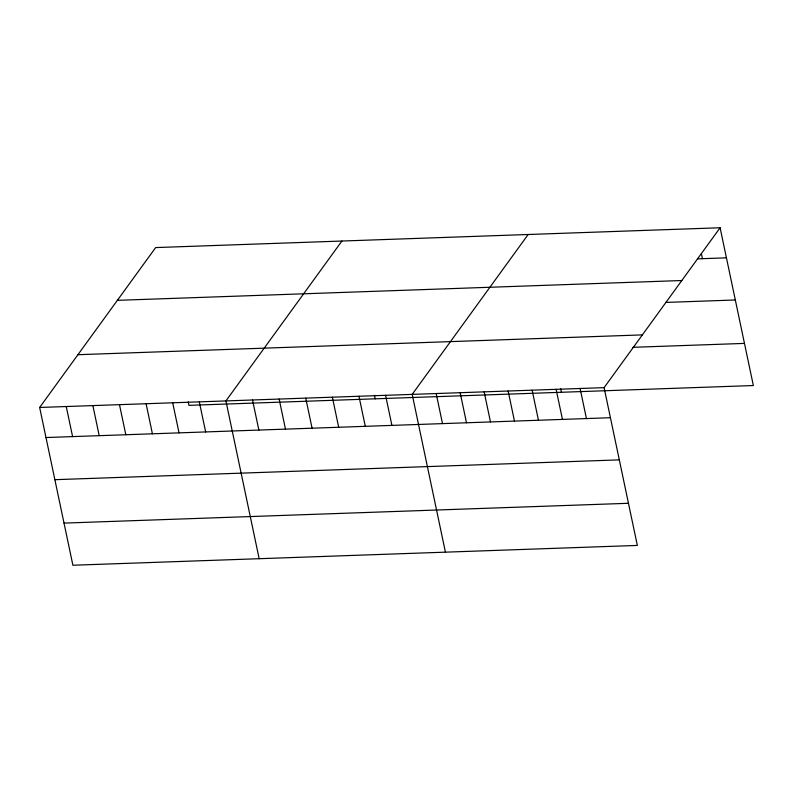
<?xml version="1.0" encoding="UTF-8"?>
<svg xmlns="http://www.w3.org/2000/svg" width="793" height="793" viewBox="0 0 793 793"><rect width="100%" height="100%" fill="white"/><g stroke="black" fill="none" stroke-linecap="round" stroke-linejoin="round"><path stroke-width="1.19" d="M720.103 227.76L604.088 387.648L637.344 545.425L72.897 565.24L39.65 407.463L155.656 247.575L720.103 227.76L753.35 385.537L188.912 405.352L188.169 401.843M341.922 241.032L225.916 400.921L259.162 558.708M528.188 234.49L412.182 394.379L445.428 552.166M697.652 258.845L726.438 257.834M117.374 300.339L681.811 280.524M665.753 302.42L735.319 299.982M77.932 354.699L642.37 334.884M632.923 347.314L744.468 343.399M39.65 407.463L604.088 387.648M45.984 437.538L610.432 417.723M54.866 479.686L619.313 459.871M64.015 523.102L628.462 503.287M701.438 253.859L702.449 258.677M580.099 388.491L586.443 418.565M560.701 388.768L561.444 392.277M556.111 389.333L562.455 419.408M532.123 390.176L538.457 420.25M508.135 391.018L514.469 421.093M484.146 391.851L490.48 421.935M460.158 392.694L466.492 422.778M436.17 393.536L442.504 423.621M385.567 395.32L391.911 425.395M374.435 395.301L375.178 398.82M358.961 396.252L365.295 426.327M332.356 397.184L338.69 427.268M305.741 398.116L312.085 428.2M279.136 399.057L285.47 429.132M252.521 399.989L258.865 430.064M199.301 401.853L205.645 431.937M172.696 402.794L179.04 432.869M146.09 403.726L152.425 433.801M119.475 404.658L125.819 434.742M92.87 405.59L99.204 435.674M66.255 406.531L72.599 436.606"/></g></svg>
